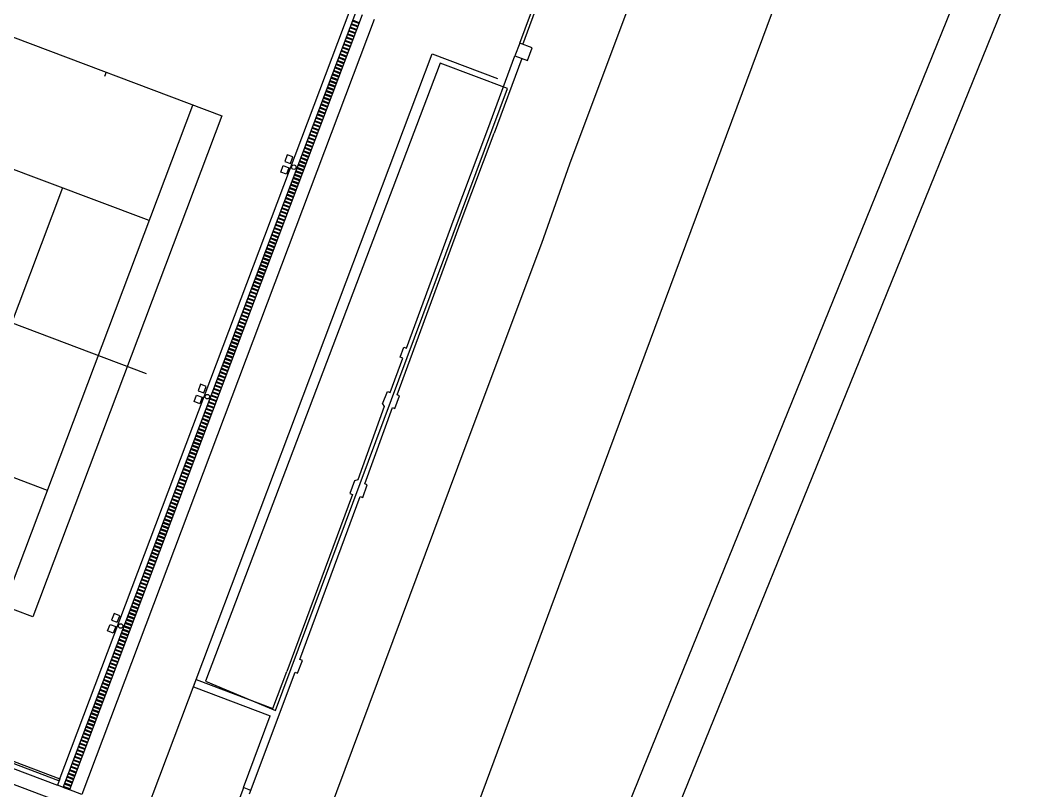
# Model space of a CAD drawing. Header units: millimetres. Extents: x 521005098 to 522149999836, y 174611071 to 175300000107.
# Drawn here: x 522056878836 to 522101854347, y 175038672789 to 175072877038 of the extents above; entities that cross this region are included whole.
import ezdxf

# ---------------------------------------------------------------- set-up
doc = ezdxf.new("R2010")
doc.units = ezdxf.units.MM
doc.header["$LTSCALE"] = 200
for name, color, linetype in [('0-35TEXT', 3, 'Continuous'), ('siteplan$0$0-35TEXT', 3, 'Continuous'), ('siteplan$0$siteplan$0$10', 1, 'Continuous'), ('siteplan$0$siteplan$0$14', 1, 'Continuous'), ('siteplan$0$siteplan$0$19', 1, 'Continuous'), ('siteplan$0$siteplan$0$21', 1, 'Continuous'), ('siteplan$0$siteplan$0$26', 1, 'Continuous'), ('siteplan$0$siteplan$0$27', 1, 'Continuous'), ('siteplan$0$siteplan$0$48', 1, 'Continuous'), ('siteplan$0$siteplan$0$57', 1, 'Continuous'), ('siteplan$0$siteplan$0$60', 1, 'Continuous'), ('siteplan$0$siteplan$0$62', 1, 'Continuous'), ('siteplan$0$siteplan$0$63', 1, 'Continuous'), ('siteplan$0$siteplan$0$8', 1, 'Continuous')]:
    doc.layers.add(name, color=color, linetype=linetype)
doc.layers.get('siteplan$0$0-35TEXT').off()

# ---------------------------------------------------------------- blocks, each defined once
blk = doc.blocks.new('siteplan$0$siteplan')
at = {"layer": 'siteplan$0$siteplan$0$10', "color": 8}
for p, q in [((21592.558, 74959.444), (21601.041, 74980.409)), ((21594.492, 74958.66), (21601.854, 74976.854)), ((21572.816, 74910.823), (21592.558, 74959.444)), ((21574.756, 74910.053), (21594.492, 74958.66))]:
    blk.add_line(p, q, dxfattribs=at)
at = {"layer": 'siteplan$0$siteplan$0$14', "color": 8}
for p, q in [((21581.26, 74966.507), (21585.085, 74976.711)), ((21580.028, 74962.979), (21581.26, 74966.507)), ((21576.664, 74954.034), (21580.028, 74962.979)), ((21568.686, 74932.639), (21576.664, 74954.034))]:
    blk.add_line(p, q, dxfattribs=at)
at = {"layer": 'siteplan$0$siteplan$0$19', "color": 8}
for p, q in [((21577.624, 74968.046), (21578.833, 74971.298)), ((21579.138, 74971.183), (21577.905, 74967.87)), ((21576.129, 74964.08), (21577.624, 74968.046)), ((21576.446, 74963.979), (21577.905, 74967.87)), ((21573.6, 74956.245), (21576.446, 74963.979)), ((21574.017, 74958.316), (21576.129, 74964.08)), ((21573.74, 74957.918), (21573.904, 74958.358)), ((21573.904, 74958.358), (21574.017, 74958.316)), ((21573.287, 74956.358), (21573.853, 74957.876)), ((21573.853, 74957.876), (21573.74, 74957.918)), ((21572.951, 74955.855), (21573.174, 74956.4)), ((21573.174, 74956.4), (21573.287, 74956.358)), ((21573.505, 74955.64), (21573.712, 74956.203)), ((21573.712, 74956.203), (21573.6, 74956.245)), ((21572.951, 74955.855), (21573.033, 74955.729)), ((21573.033, 74955.729), (21571.857, 74952.473)), ((21572.165, 74952.292), (21573.392, 74955.682)), ((21573.392, 74955.682), (21573.505, 74955.64)), ((21571.713, 74952.43), (21571.506, 74951.867)), ((21571.857, 74952.473), (21571.713, 74952.43)), ((21572.074, 74951.686), (21572.278, 74952.25)), ((21572.278, 74952.25), (21572.165, 74952.292)), ((21571.619, 74951.826), (21568.709, 74943.968)), ((21569.284, 74944.499), (21571.961, 74951.728)), ((21571.506, 74951.867), (21571.619, 74951.826)), ((21571.961, 74951.728), (21572.074, 74951.686)), ((21569.397, 74944.458), (21569.284, 74944.499)), ((21569.189, 74943.895), (21569.397, 74944.458)), ((21564.562, 74943.28), (21564.686, 74943.608)), ((21564.686, 74943.608), (21568.093, 74942.322)), ((21567.055, 74938.536), (21569.076, 74943.937)), ((21568.093, 74942.322), (21568.709, 74943.968)), ((21569.076, 74943.937), (21569.189, 74943.895)), ((21564.562, 74943.28), (21567.97, 74941.995)), ((21566.782, 74938.822), (21567.97, 74941.995)), ((21565.171, 74934.5), (21566.799, 74938.815)), ((21566.799, 74938.815), (21567.097, 74938.703))]:
    blk.add_line(p, q, dxfattribs=at)
at = {"layer": 'siteplan$0$siteplan$0$21', "color": 8}
for p, q in [((21568.726, 74966.903), (21568.616, 74966.613)), ((21568.616, 74966.613), (21568.868, 74966.518)), ((21568.977, 74966.809), (21568.726, 74966.903)), ((21568.868, 74966.518), (21568.977, 74966.809)), ((21568.436, 74966.135), (21568.545, 74966.426)), ((21568.687, 74966.041), (21568.436, 74966.135)), ((21568.545, 74966.426), (21568.797, 74966.331)), ((21568.797, 74966.331), (21568.687, 74966.041)), ((21564.884, 74956.719), (21564.774, 74956.428)), ((21565.135, 74956.624), (21564.884, 74956.719)), ((21564.594, 74955.951), (21564.704, 74956.241)), ((21564.704, 74956.241), (21564.955, 74956.146)), ((21564.774, 74956.428), (21565.026, 74956.334)), ((21565.026, 74956.334), (21565.135, 74956.624)), ((21564.846, 74955.856), (21564.594, 74955.951)), ((21564.955, 74956.146), (21564.846, 74955.856)), ((21561.042, 74946.534), (21560.933, 74946.244)), ((21561.294, 74946.44), (21561.042, 74946.534)), ((21561.184, 74946.149), (21561.294, 74946.44)), ((21560.752, 74945.766), (21560.862, 74946.057)), ((21560.862, 74946.057), (21561.113, 74945.962)), ((21560.933, 74946.244), (21561.184, 74946.149)), ((21561.113, 74945.962), (21561.004, 74945.672)), ((21561.004, 74945.672), (21560.752, 74945.766))]:
    blk.add_line(p, q, dxfattribs=at)
for centre in [(21569.019, 74966.354), (21565.178, 74956.169), (21561.336, 74945.985)]:
    blk.add_circle(centre, 0.1, dxfattribs=at)
at = {"layer": 'siteplan$0$siteplan$0$26', "color": 8}
for p, q in [((21572.045, 74973.122), (21559.067, 74938.718)), ((21572.587, 74972.917), (21559.61, 74938.513)), ((21555.555, 74972.502), (21565.819, 74968.63)), ((21560.687, 74970.566), (21560.616, 74970.378)), ((21556.147, 74946.873), (21564.537, 74969.114)), ((21565.819, 74968.63), (21557.429, 74946.39)), ((21562.601, 74963.982), (21554.901, 74966.886)), ((21558.749, 74965.434), (21554.232, 74953.457)), ((21562.478, 74957.188), (21554.399, 74960.235)), ((21558.083, 74952.005), (21550.383, 74954.91)), ((21557.429, 74946.39), (21547.165, 74950.262)), ((21559.61, 74938.513), (21558.524, 74938.923))]:
    blk.add_line(p, q, dxfattribs=at)
at = {"layer": 'siteplan$0$siteplan$0$27', "color": 8}
for points in [[(21532.387, 74943.2), (21554.438, 74938.487), (21558.159, 74936.957)], [(21532.011, 74941.44), (21553.903, 74936.761), (21557.474, 74935.293)]]:
    blk.add_open_spline(points, degree=2, dxfattribs=at)
at = {"layer": 'siteplan$0$siteplan$0$48', "color": 8}
blk.add_line((21524.488, 74951.058), (21558.914, 74938.072), dxfattribs=at)
at = {"layer": 'siteplan$0$siteplan$0$57', "color": 8}
for p, q in [((21575.508, 74970.971), (21565.093, 74943.542)), ((21578.502, 74969.841), (21575.508, 74970.971)), ((21568.202, 74942.232), (21578.502, 74969.841)), ((21565.093, 74943.542), (21568.202, 74942.232))]:
    blk.add_line(p, q, dxfattribs=at)
at = {"layer": 'siteplan$0$siteplan$0$60', "color": 8}
for p, q in [((21571.502, 74973.326), (21558.595, 74939.11)), ((21558.595, 74939.11), (21526.54, 74951.202))]:
    blk.add_line(p, q, dxfattribs=at)
at = {"layer": 'siteplan$0$siteplan$0$62', "color": 8}
for p, q in [((21526.669, 74951.26), (21558.63, 74939.203)), ((21526.282, 74951.085), (21558.524, 74938.923)), ((21558.63, 74939.203), (21558.524, 74938.923))]:
    blk.add_line(p, q, dxfattribs=at)
at = {"layer": 'siteplan$0$siteplan$0$63', "color": 8}
for p, q in [((21558.786, 74938.824), (21571.764, 74973.228)), ((21572.045, 74973.122), (21559.067, 74938.718)), ((21571.897, 74972.732), (21571.617, 74972.838)), ((21571.904, 74972.75), (21571.624, 74972.856)), ((21571.911, 74972.769), (21571.631, 74972.875)), ((21571.729, 74972.286), (21571.449, 74972.392)), ((21571.736, 74972.305), (21571.456, 74972.411)), ((21571.743, 74972.323), (21571.463, 74972.429)), ((21571.785, 74972.435), (21571.505, 74972.54)), ((21571.792, 74972.453), (21571.512, 74972.559)), ((21571.799, 74972.472), (21571.519, 74972.578)), ((21571.841, 74972.583), (21571.561, 74972.689)), ((21571.848, 74972.602), (21571.568, 74972.708)), ((21571.855, 74972.62), (21571.575, 74972.726)), ((21571.561, 74971.84), (21571.281, 74971.946)), ((21571.568, 74971.859), (21571.288, 74971.965)), ((21571.575, 74971.878), (21571.295, 74971.983)), ((21571.617, 74971.989), (21571.337, 74972.095)), ((21571.624, 74972.008), (21571.344, 74972.113)), ((21571.631, 74972.026), (21571.351, 74972.132)), ((21571.673, 74972.138), (21571.393, 74972.243)), ((21571.68, 74972.156), (21571.4, 74972.262)), ((21571.687, 74972.175), (21571.407, 74972.281)), ((21571.393, 74971.395), (21571.113, 74971.501)), ((21571.4, 74971.413), (21571.12, 74971.519)), ((21571.407, 74971.432), (21571.127, 74971.538)), ((21571.449, 74971.543), (21571.169, 74971.649)), ((21571.456, 74971.562), (21571.176, 74971.668)), ((21571.463, 74971.581), (21571.183, 74971.686)), ((21571.505, 74971.692), (21571.225, 74971.798)), ((21571.512, 74971.71), (21571.232, 74971.816)), ((21571.519, 74971.729), (21571.239, 74971.835)), ((21571.225, 74970.949), (21570.944, 74971.055)), ((21571.232, 74970.968), (21570.951, 74971.074)), ((21571.239, 74970.986), (21570.958, 74971.092)), ((21571.281, 74971.098), (21571, 74971.204)), ((21571.288, 74971.116), (21571.007, 74971.222)), ((21571.295, 74971.135), (21571.014, 74971.241)), ((21571.337, 74971.246), (21571.056, 74971.352)), ((21571.344, 74971.265), (21571.063, 74971.371)), ((21571.351, 74971.283), (21571.07, 74971.389)), ((21571.057, 74970.504), (21570.776, 74970.61)), ((21571.064, 74970.522), (21570.783, 74970.628)), ((21571.071, 74970.541), (21570.79, 74970.647)), ((21571.113, 74970.652), (21570.832, 74970.758)), ((21571.12, 74970.671), (21570.839, 74970.777)), ((21571.127, 74970.689), (21570.846, 74970.795)), ((21571.169, 74970.801), (21570.888, 74970.907)), ((21571.176, 74970.819), (21570.895, 74970.925)), ((21571.183, 74970.838), (21570.902, 74970.944)), ((21570.889, 74970.058), (21570.608, 74970.164)), ((21570.896, 74970.077), (21570.615, 74970.183)), ((21570.903, 74970.095), (21570.622, 74970.201)), ((21570.945, 74970.207), (21570.664, 74970.312)), ((21570.952, 74970.225), (21570.671, 74970.331)), ((21570.959, 74970.244), (21570.678, 74970.35)), ((21571.001, 74970.355), (21570.72, 74970.461)), ((21571.008, 74970.374), (21570.727, 74970.48)), ((21571.015, 74970.392), (21570.734, 74970.498)), ((21570.721, 74969.612), (21570.44, 74969.718)), ((21570.728, 74969.631), (21570.447, 74969.737)), ((21570.735, 74969.65), (21570.454, 74969.755)), ((21570.777, 74969.761), (21570.496, 74969.867)), ((21570.784, 74969.78), (21570.503, 74969.885)), ((21570.791, 74969.798), (21570.51, 74969.904)), ((21570.833, 74969.91), (21570.552, 74970.015)), ((21570.84, 74969.928), (21570.559, 74970.034)), ((21570.847, 74969.947), (21570.566, 74970.053)), ((21570.553, 74969.167), (21570.272, 74969.273)), ((21570.56, 74969.185), (21570.279, 74969.291)), ((21570.567, 74969.204), (21570.286, 74969.31)), ((21570.609, 74969.315), (21570.328, 74969.421)), ((21570.616, 74969.334), (21570.335, 74969.44)), ((21570.623, 74969.353), (21570.342, 74969.458)), ((21570.665, 74969.464), (21570.384, 74969.57)), ((21570.672, 74969.482), (21570.391, 74969.588)), ((21570.679, 74969.501), (21570.398, 74969.607)), ((21570.385, 74968.721), (21570.104, 74968.827)), ((21570.392, 74968.74), (21570.111, 74968.846)), ((21570.399, 74968.758), (21570.118, 74968.864)), ((21570.441, 74968.87), (21570.16, 74968.976)), ((21570.448, 74968.888), (21570.167, 74968.994)), ((21570.455, 74968.907), (21570.174, 74969.013)), ((21570.497, 74969.018), (21570.216, 74969.124)), ((21570.504, 74969.037), (21570.223, 74969.143)), ((21570.511, 74969.055), (21570.23, 74969.161)), ((21570.217, 74968.276), (21569.936, 74968.382)), ((21570.224, 74968.294), (21569.943, 74968.4)), ((21570.231, 74968.313), (21569.95, 74968.419)), ((21570.273, 74968.424), (21569.992, 74968.53)), ((21570.28, 74968.443), (21569.999, 74968.549)), ((21570.287, 74968.461), (21570.006, 74968.567)), ((21570.329, 74968.573), (21570.048, 74968.679)), ((21570.336, 74968.591), (21570.055, 74968.697)), ((21570.343, 74968.61), (21570.062, 74968.716)), ((21570.049, 74967.83), (21569.768, 74967.936)), ((21570.056, 74967.849), (21569.775, 74967.954)), ((21570.063, 74967.867), (21569.782, 74967.973)), ((21570.105, 74967.979), (21569.824, 74968.084)), ((21570.112, 74967.997), (21569.831, 74968.103)), ((21570.119, 74968.016), (21569.838, 74968.122)), ((21570.161, 74968.127), (21569.88, 74968.233)), ((21570.168, 74968.146), (21569.887, 74968.252)), ((21570.175, 74968.164), (21569.894, 74968.27)), ((21569.88, 74967.384), (21569.6, 74967.49)), ((21569.887, 74967.403), (21569.607, 74967.509)), ((21569.894, 74967.422), (21569.614, 74967.527)), ((21569.936, 74967.533), (21569.656, 74967.639)), ((21569.943, 74967.552), (21569.663, 74967.657)), ((21569.95, 74967.57), (21569.67, 74967.676)), ((21569.992, 74967.682), (21569.712, 74967.787)), ((21569.999, 74967.7), (21569.719, 74967.806)), ((21570.006, 74967.719), (21569.726, 74967.825)), ((21569.712, 74966.939), (21569.432, 74967.045)), ((21569.719, 74966.957), (21569.439, 74967.063)), ((21569.726, 74966.976), (21569.446, 74967.082)), ((21569.768, 74967.087), (21569.488, 74967.193)), ((21569.775, 74967.106), (21569.495, 74967.212)), ((21569.782, 74967.125), (21569.502, 74967.23)), ((21569.824, 74967.236), (21569.544, 74967.342)), ((21569.831, 74967.254), (21569.551, 74967.36)), ((21569.838, 74967.273), (21569.558, 74967.379)), ((21569.544, 74966.493), (21569.264, 74966.599)), ((21569.551, 74966.512), (21569.271, 74966.618)), ((21569.558, 74966.53), (21569.278, 74966.636)), ((21569.6, 74966.642), (21569.32, 74966.748)), ((21569.607, 74966.66), (21569.327, 74966.766)), ((21569.614, 74966.679), (21569.334, 74966.785)), ((21569.656, 74966.79), (21569.376, 74966.896)), ((21569.663, 74966.809), (21569.383, 74966.915)), ((21569.67, 74966.827), (21569.39, 74966.933)), ((21569.376, 74966.048), (21569.095, 74966.154)), ((21569.383, 74966.066), (21569.102, 74966.172)), ((21569.39, 74966.085), (21569.109, 74966.191)), ((21569.432, 74966.196), (21569.151, 74966.302)), ((21569.439, 74966.215), (21569.159, 74966.321)), ((21569.446, 74966.233), (21569.166, 74966.339)), ((21569.488, 74966.345), (21569.208, 74966.451)), ((21569.495, 74966.363), (21569.215, 74966.469)), ((21569.502, 74966.382), (21569.222, 74966.488)), ((21569.208, 74965.602), (21568.927, 74965.708)), ((21569.215, 74965.621), (21568.934, 74965.726)), ((21569.222, 74965.639), (21568.941, 74965.745)), ((21569.264, 74965.751), (21568.983, 74965.856)), ((21569.271, 74965.769), (21568.99, 74965.875)), ((21569.278, 74965.788), (21568.997, 74965.894)), ((21569.32, 74965.899), (21569.039, 74966.005)), ((21569.327, 74965.918), (21569.046, 74966.024)), ((21569.334, 74965.936), (21569.053, 74966.042)), ((21569.04, 74965.156), (21568.759, 74965.262)), ((21569.047, 74965.175), (21568.766, 74965.281)), ((21569.054, 74965.194), (21568.773, 74965.299)), ((21569.096, 74965.305), (21568.815, 74965.411)), ((21569.103, 74965.324), (21568.822, 74965.429)), ((21569.11, 74965.342), (21568.829, 74965.448)), ((21569.152, 74965.454), (21568.871, 74965.559)), ((21569.159, 74965.472), (21568.878, 74965.578)), ((21569.166, 74965.491), (21568.885, 74965.597)), ((21568.872, 74964.711), (21568.591, 74964.817)), ((21568.879, 74964.729), (21568.598, 74964.835)), ((21568.886, 74964.748), (21568.605, 74964.854)), ((21568.928, 74964.859), (21568.647, 74964.965)), ((21568.935, 74964.878), (21568.654, 74964.984)), ((21568.942, 74964.897), (21568.661, 74965.002)), ((21568.984, 74965.008), (21568.703, 74965.114)), ((21568.991, 74965.026), (21568.71, 74965.132)), ((21568.998, 74965.045), (21568.717, 74965.151)), ((21568.704, 74964.265), (21568.423, 74964.371)), ((21568.711, 74964.284), (21568.43, 74964.39)), ((21568.718, 74964.302), (21568.437, 74964.408)), ((21568.76, 74964.414), (21568.479, 74964.52)), ((21568.767, 74964.432), (21568.486, 74964.538)), ((21568.774, 74964.451), (21568.493, 74964.557)), ((21568.816, 74964.562), (21568.535, 74964.668)), ((21568.823, 74964.581), (21568.542, 74964.687)), ((21568.83, 74964.599), (21568.549, 74964.705)), ((21568.536, 74963.82), (21568.255, 74963.926)), ((21568.543, 74963.838), (21568.262, 74963.944)), ((21568.55, 74963.857), (21568.269, 74963.963)), ((21568.592, 74963.968), (21568.311, 74964.074)), ((21568.599, 74963.987), (21568.318, 74964.093)), ((21568.606, 74964.005), (21568.325, 74964.111)), ((21568.648, 74964.117), (21568.367, 74964.223)), ((21568.655, 74964.135), (21568.374, 74964.241)), ((21568.662, 74964.154), (21568.381, 74964.26)), ((21568.368, 74963.374), (21568.087, 74963.48)), ((21568.375, 74963.393), (21568.094, 74963.498)), ((21568.382, 74963.411), (21568.101, 74963.517)), ((21568.424, 74963.523), (21568.143, 74963.628)), ((21568.431, 74963.541), (21568.15, 74963.647)), ((21568.438, 74963.56), (21568.157, 74963.666)), ((21568.48, 74963.671), (21568.199, 74963.777)), ((21568.487, 74963.69), (21568.206, 74963.796)), ((21568.494, 74963.708), (21568.213, 74963.814)), ((21568.2, 74962.928), (21567.919, 74963.034)), ((21568.207, 74962.947), (21567.926, 74963.053)), ((21568.214, 74962.966), (21567.933, 74963.071)), ((21568.256, 74963.077), (21567.975, 74963.183)), ((21568.263, 74963.096), (21567.982, 74963.201)), ((21568.27, 74963.114), (21567.989, 74963.22)), ((21568.312, 74963.225), (21568.031, 74963.331)), ((21568.319, 74963.244), (21568.038, 74963.35)), ((21568.326, 74963.263), (21568.045, 74963.369)), ((21568.031, 74962.483), (21567.751, 74962.589)), ((21568.038, 74962.501), (21567.758, 74962.607)), ((21568.045, 74962.52), (21567.765, 74962.626)), ((21568.087, 74962.631), (21567.807, 74962.737)), ((21568.094, 74962.65), (21567.814, 74962.756)), ((21568.102, 74962.668), (21567.821, 74962.774)), ((21568.144, 74962.78), (21567.863, 74962.886)), ((21568.151, 74962.798), (21567.87, 74962.904)), ((21568.158, 74962.817), (21567.877, 74962.923)), ((21567.863, 74962.037), (21567.583, 74962.143)), ((21567.87, 74962.056), (21567.59, 74962.162)), ((21567.877, 74962.074), (21567.597, 74962.18)), ((21567.919, 74962.186), (21567.639, 74962.292)), ((21567.926, 74962.204), (21567.646, 74962.31)), ((21567.933, 74962.223), (21567.653, 74962.329)), ((21567.975, 74962.334), (21567.695, 74962.44)), ((21567.982, 74962.353), (21567.702, 74962.459)), ((21567.989, 74962.371), (21567.709, 74962.477)), ((21567.653, 74961.48), (21567.373, 74961.586)), ((21567.695, 74961.592), (21567.415, 74961.698)), ((21567.702, 74961.61), (21567.422, 74961.716)), ((21567.709, 74961.629), (21567.429, 74961.735)), ((21567.751, 74961.74), (21567.471, 74961.846)), ((21567.758, 74961.759), (21567.478, 74961.865)), ((21567.765, 74961.777), (21567.485, 74961.883)), ((21567.807, 74961.889), (21567.527, 74961.995)), ((21567.814, 74961.907), (21567.534, 74962.013)), ((21567.821, 74961.926), (21567.541, 74962.032)), ((21567.485, 74961.035), (21567.204, 74961.141)), ((21567.527, 74961.146), (21567.247, 74961.252)), ((21567.534, 74961.165), (21567.254, 74961.27)), ((21567.541, 74961.183), (21567.261, 74961.289)), ((21567.583, 74961.295), (21567.303, 74961.4)), ((21567.59, 74961.313), (21567.31, 74961.419)), ((21567.597, 74961.332), (21567.317, 74961.438)), ((21567.639, 74961.443), (21567.359, 74961.549)), ((21567.646, 74961.462), (21567.366, 74961.568)), ((21567.317, 74960.589), (21567.036, 74960.695)), ((21567.359, 74960.7), (21567.078, 74960.806)), ((21567.366, 74960.719), (21567.085, 74960.825)), ((21567.373, 74960.738), (21567.092, 74960.843)), ((21567.415, 74960.849), (21567.134, 74960.955)), ((21567.422, 74960.868), (21567.141, 74960.973)), ((21567.429, 74960.886), (21567.148, 74960.992)), ((21567.471, 74960.997), (21567.19, 74961.103)), ((21567.478, 74961.016), (21567.197, 74961.122)), ((21567.149, 74960.143), (21566.868, 74960.249)), ((21567.191, 74960.255), (21566.91, 74960.361)), ((21567.198, 74960.273), (21566.917, 74960.379)), ((21567.205, 74960.292), (21566.924, 74960.398)), ((21567.247, 74960.403), (21566.966, 74960.509)), ((21567.254, 74960.422), (21566.973, 74960.528)), ((21567.261, 74960.44), (21566.98, 74960.546)), ((21567.303, 74960.552), (21567.022, 74960.658)), ((21567.31, 74960.57), (21567.029, 74960.676)), ((21566.974, 74959.679), (21566.693, 74959.785)), ((21566.981, 74959.698), (21566.7, 74959.804)), ((21567.023, 74959.809), (21566.742, 74959.915)), ((21567.03, 74959.828), (21566.749, 74959.934)), ((21567.037, 74959.846), (21566.756, 74959.952)), ((21567.079, 74959.958), (21566.798, 74960.064)), ((21567.086, 74959.976), (21566.805, 74960.082)), ((21567.093, 74959.995), (21566.812, 74960.101)), ((21567.135, 74960.106), (21566.854, 74960.212)), ((21567.142, 74960.125), (21566.861, 74960.231)), ((21566.806, 74959.234), (21566.525, 74959.34)), ((21566.813, 74959.252), (21566.532, 74959.358)), ((21566.855, 74959.364), (21566.574, 74959.469)), ((21566.862, 74959.382), (21566.581, 74959.488)), ((21566.869, 74959.401), (21566.588, 74959.507)), ((21566.911, 74959.512), (21566.63, 74959.618)), ((21566.918, 74959.531), (21566.637, 74959.637)), ((21566.925, 74959.549), (21566.644, 74959.655)), ((21566.967, 74959.661), (21566.686, 74959.767)), ((21566.638, 74958.788), (21566.357, 74958.894)), ((21566.645, 74958.807), (21566.364, 74958.912)), ((21566.687, 74958.918), (21566.406, 74959.024)), ((21566.694, 74958.937), (21566.413, 74959.042)), ((21566.701, 74958.955), (21566.42, 74959.061)), ((21566.743, 74959.067), (21566.462, 74959.172)), ((21566.75, 74959.085), (21566.469, 74959.191)), ((21566.757, 74959.104), (21566.476, 74959.21)), ((21566.799, 74959.215), (21566.518, 74959.321)), ((21566.47, 74958.342), (21566.189, 74958.448)), ((21566.477, 74958.361), (21566.196, 74958.467)), ((21566.519, 74958.472), (21566.238, 74958.578)), ((21566.526, 74958.491), (21566.245, 74958.597)), ((21566.533, 74958.51), (21566.252, 74958.615)), ((21566.575, 74958.621), (21566.294, 74958.727)), ((21566.582, 74958.64), (21566.301, 74958.745)), ((21566.589, 74958.658), (21566.308, 74958.764)), ((21566.631, 74958.769), (21566.35, 74958.875)), ((21566.302, 74957.897), (21566.021, 74958.003)), ((21566.309, 74957.915), (21566.028, 74958.021)), ((21566.351, 74958.027), (21566.07, 74958.133)), ((21566.358, 74958.045), (21566.077, 74958.151)), ((21566.365, 74958.064), (21566.084, 74958.17)), ((21566.407, 74958.175), (21566.126, 74958.281)), ((21566.414, 74958.194), (21566.133, 74958.3)), ((21566.421, 74958.212), (21566.14, 74958.318)), ((21566.463, 74958.324), (21566.182, 74958.43)), ((21566.126, 74957.433), (21565.846, 74957.539)), ((21566.133, 74957.451), (21565.853, 74957.557)), ((21566.14, 74957.47), (21565.86, 74957.576)), ((21566.183, 74957.581), (21565.902, 74957.687)), ((21566.19, 74957.6), (21565.909, 74957.706)), ((21566.197, 74957.618), (21565.916, 74957.724)), ((21566.239, 74957.73), (21565.958, 74957.836)), ((21566.246, 74957.748), (21565.965, 74957.854)), ((21566.253, 74957.767), (21565.972, 74957.873)), ((21566.295, 74957.878), (21566.014, 74957.984)), ((21565.958, 74956.987), (21565.678, 74957.093)), ((21565.965, 74957.006), (21565.685, 74957.112)), ((21565.972, 74957.024), (21565.692, 74957.13)), ((21566.014, 74957.136), (21565.734, 74957.241)), ((21566.021, 74957.154), (21565.741, 74957.26)), ((21566.028, 74957.173), (21565.748, 74957.279)), ((21566.07, 74957.284), (21565.79, 74957.39)), ((21566.077, 74957.303), (21565.797, 74957.409)), ((21566.084, 74957.321), (21565.804, 74957.427)), ((21565.79, 74956.541), (21565.51, 74956.647)), ((21565.797, 74956.56), (21565.517, 74956.666)), ((21565.804, 74956.579), (21565.524, 74956.684)), ((21565.846, 74956.69), (21565.566, 74956.796)), ((21565.853, 74956.709), (21565.573, 74956.814)), ((21565.86, 74956.727), (21565.58, 74956.833)), ((21565.902, 74956.839), (21565.622, 74956.944)), ((21565.909, 74956.857), (21565.629, 74956.963)), ((21565.916, 74956.876), (21565.636, 74956.982)), ((21565.622, 74956.096), (21565.342, 74956.202)), ((21565.629, 74956.114), (21565.349, 74956.22)), ((21565.636, 74956.133), (21565.356, 74956.239)), ((21565.678, 74956.244), (21565.398, 74956.35)), ((21565.685, 74956.263), (21565.405, 74956.369)), ((21565.692, 74956.282), (21565.412, 74956.387)), ((21565.734, 74956.393), (21565.454, 74956.499)), ((21565.741, 74956.412), (21565.461, 74956.517)), ((21565.748, 74956.43), (21565.468, 74956.536)), ((21565.454, 74955.65), (21565.173, 74955.756)), ((21565.461, 74955.669), (21565.18, 74955.775)), ((21565.468, 74955.687), (21565.187, 74955.793)), ((21565.51, 74955.799), (21565.229, 74955.905)), ((21565.517, 74955.817), (21565.236, 74955.923)), ((21565.524, 74955.836), (21565.243, 74955.942)), ((21565.566, 74955.947), (21565.285, 74956.053)), ((21565.573, 74955.966), (21565.292, 74956.072)), ((21565.58, 74955.984), (21565.299, 74956.09)), ((21565.286, 74955.205), (21565.005, 74955.311)), ((21565.293, 74955.223), (21565.012, 74955.329)), ((21565.3, 74955.242), (21565.019, 74955.348)), ((21565.342, 74955.353), (21565.061, 74955.459)), ((21565.349, 74955.372), (21565.068, 74955.478)), ((21565.356, 74955.39), (21565.075, 74955.496)), ((21565.398, 74955.502), (21565.117, 74955.608)), ((21565.405, 74955.52), (21565.124, 74955.626)), ((21565.412, 74955.539), (21565.131, 74955.645)), ((21565.118, 74954.759), (21564.837, 74954.865)), ((21565.125, 74954.778), (21564.844, 74954.884)), ((21565.132, 74954.796), (21564.851, 74954.902)), ((21565.174, 74954.908), (21564.893, 74955.013)), ((21565.181, 74954.926), (21564.9, 74955.032)), ((21565.188, 74954.945), (21564.907, 74955.051)), ((21565.23, 74955.056), (21564.949, 74955.162)), ((21565.237, 74955.075), (21564.956, 74955.181)), ((21565.244, 74955.093), (21564.963, 74955.199)), ((21564.95, 74954.313), (21564.669, 74954.419)), ((21564.957, 74954.332), (21564.676, 74954.438)), ((21564.964, 74954.351), (21564.683, 74954.456)), ((21565.006, 74954.462), (21564.725, 74954.568)), ((21565.013, 74954.481), (21564.732, 74954.586)), ((21565.02, 74954.499), (21564.739, 74954.605)), ((21565.062, 74954.611), (21564.781, 74954.716)), ((21565.069, 74954.629), (21564.788, 74954.735)), ((21565.076, 74954.648), (21564.795, 74954.754)), ((21564.782, 74953.868), (21564.501, 74953.974)), ((21564.789, 74953.886), (21564.508, 74953.992)), ((21564.796, 74953.905), (21564.515, 74954.011)), ((21564.838, 74954.016), (21564.557, 74954.122)), ((21564.845, 74954.035), (21564.564, 74954.141)), ((21564.852, 74954.054), (21564.571, 74954.159)), ((21564.894, 74954.165), (21564.613, 74954.271)), ((21564.901, 74954.183), (21564.62, 74954.289)), ((21564.908, 74954.202), (21564.627, 74954.308)), ((21564.614, 74953.422), (21564.333, 74953.528)), ((21564.621, 74953.441), (21564.34, 74953.547)), ((21564.628, 74953.459), (21564.347, 74953.565)), ((21564.67, 74953.571), (21564.389, 74953.677)), ((21564.677, 74953.589), (21564.396, 74953.695)), ((21564.684, 74953.608), (21564.403, 74953.714)), ((21564.726, 74953.719), (21564.445, 74953.825)), ((21564.733, 74953.738), (21564.452, 74953.844)), ((21564.74, 74953.756), (21564.459, 74953.862)), ((21564.446, 74952.977), (21564.165, 74953.083)), ((21564.453, 74952.995), (21564.172, 74953.101)), ((21564.46, 74953.014), (21564.179, 74953.12)), ((21564.502, 74953.125), (21564.221, 74953.231)), ((21564.509, 74953.144), (21564.228, 74953.25)), ((21564.516, 74953.162), (21564.235, 74953.268)), ((21564.558, 74953.274), (21564.277, 74953.38)), ((21564.565, 74953.292), (21564.284, 74953.398)), ((21564.572, 74953.311), (21564.291, 74953.417)), ((21564.278, 74952.531), (21563.997, 74952.637)), ((21564.285, 74952.55), (21564.004, 74952.656)), ((21564.292, 74952.568), (21564.011, 74952.674)), ((21564.334, 74952.68), (21564.053, 74952.785)), ((21564.341, 74952.698), (21564.06, 74952.804)), ((21564.348, 74952.717), (21564.067, 74952.823)), ((21564.39, 74952.828), (21564.109, 74952.934)), ((21564.397, 74952.847), (21564.116, 74952.953)), ((21564.404, 74952.865), (21564.123, 74952.971)), ((21564.109, 74952.085), (21563.829, 74952.191)), ((21564.116, 74952.104), (21563.836, 74952.21)), ((21564.123, 74952.123), (21563.843, 74952.228)), ((21564.165, 74952.234), (21563.885, 74952.34)), ((21564.172, 74952.253), (21563.892, 74952.358)), ((21564.179, 74952.271), (21563.899, 74952.377)), ((21564.221, 74952.383), (21563.941, 74952.488)), ((21564.228, 74952.401), (21563.948, 74952.507)), ((21564.235, 74952.42), (21563.955, 74952.526)), ((21563.941, 74951.64), (21563.661, 74951.746)), ((21563.948, 74951.658), (21563.668, 74951.764)), ((21563.955, 74951.677), (21563.675, 74951.783)), ((21563.997, 74951.788), (21563.717, 74951.894)), ((21564.004, 74951.807), (21563.724, 74951.913)), ((21564.011, 74951.826), (21563.731, 74951.931)), ((21564.053, 74951.937), (21563.773, 74952.043)), ((21564.06, 74951.955), (21563.78, 74952.061)), ((21564.067, 74951.974), (21563.787, 74952.08)), ((21563.773, 74951.194), (21563.493, 74951.3)), ((21563.78, 74951.213), (21563.5, 74951.319)), ((21563.787, 74951.231), (21563.507, 74951.337)), ((21563.829, 74951.343), (21563.549, 74951.449)), ((21563.836, 74951.361), (21563.556, 74951.467)), ((21563.843, 74951.38), (21563.563, 74951.486)), ((21563.885, 74951.491), (21563.605, 74951.597)), ((21563.892, 74951.51), (21563.612, 74951.616)), ((21563.899, 74951.528), (21563.619, 74951.634)), ((21563.605, 74950.749), (21563.324, 74950.855)), ((21563.612, 74950.767), (21563.331, 74950.873)), ((21563.619, 74950.786), (21563.338, 74950.892)), ((21563.661, 74950.897), (21563.38, 74951.003)), ((21563.668, 74950.916), (21563.388, 74951.022)), ((21563.675, 74950.934), (21563.395, 74951.04)), ((21563.717, 74951.046), (21563.437, 74951.152)), ((21563.724, 74951.064), (21563.444, 74951.17)), ((21563.731, 74951.083), (21563.451, 74951.189)), ((21563.437, 74950.303), (21563.156, 74950.409)), ((21563.444, 74950.322), (21563.163, 74950.428)), ((21563.451, 74950.34), (21563.17, 74950.446)), ((21563.493, 74950.452), (21563.212, 74950.557)), ((21563.5, 74950.47), (21563.219, 74950.576)), ((21563.507, 74950.489), (21563.226, 74950.595)), ((21563.549, 74950.6), (21563.268, 74950.706)), ((21563.556, 74950.619), (21563.275, 74950.725)), ((21563.563, 74950.637), (21563.282, 74950.743)), ((21563.269, 74949.857), (21562.988, 74949.963)), ((21563.276, 74949.876), (21562.995, 74949.982)), ((21563.283, 74949.895), (21563.002, 74950)), ((21563.325, 74950.006), (21563.044, 74950.112)), ((21563.332, 74950.025), (21563.051, 74950.13)), ((21563.339, 74950.043), (21563.058, 74950.149)), ((21563.381, 74950.155), (21563.1, 74950.26)), ((21563.388, 74950.173), (21563.107, 74950.279)), ((21563.395, 74950.192), (21563.114, 74950.298)), ((21563.101, 74949.412), (21562.82, 74949.518)), ((21563.108, 74949.43), (21562.827, 74949.536)), ((21563.115, 74949.449), (21562.834, 74949.555)), ((21563.157, 74949.56), (21562.876, 74949.666)), ((21563.164, 74949.579), (21562.883, 74949.685)), ((21563.171, 74949.598), (21562.89, 74949.703)), ((21563.213, 74949.709), (21562.932, 74949.815)), ((21563.22, 74949.727), (21562.939, 74949.833)), ((21563.227, 74949.746), (21562.946, 74949.852)), ((21562.933, 74948.966), (21562.652, 74949.072)), ((21562.94, 74948.985), (21562.659, 74949.091)), ((21562.947, 74949.003), (21562.666, 74949.109)), ((21562.989, 74949.115), (21562.708, 74949.221)), ((21562.996, 74949.133), (21562.715, 74949.239)), ((21563.003, 74949.152), (21562.722, 74949.258)), ((21563.045, 74949.263), (21562.764, 74949.369)), ((21563.052, 74949.282), (21562.771, 74949.388)), ((21563.059, 74949.3), (21562.778, 74949.406)), ((21562.765, 74948.521), (21562.484, 74948.627)), ((21562.772, 74948.539), (21562.491, 74948.645)), ((21562.779, 74948.558), (21562.498, 74948.664)), ((21562.821, 74948.669), (21562.54, 74948.775)), ((21562.828, 74948.688), (21562.547, 74948.794)), ((21562.835, 74948.706), (21562.554, 74948.812)), ((21562.877, 74948.818), (21562.596, 74948.924)), ((21562.884, 74948.836), (21562.603, 74948.942)), ((21562.891, 74948.855), (21562.61, 74948.961)), ((21562.597, 74948.075), (21562.316, 74948.181)), ((21562.604, 74948.094), (21562.323, 74948.199)), ((21562.611, 74948.112), (21562.33, 74948.218)), ((21562.653, 74948.224), (21562.372, 74948.329)), ((21562.66, 74948.242), (21562.379, 74948.348)), ((21562.667, 74948.261), (21562.386, 74948.367)), ((21562.709, 74948.372), (21562.428, 74948.478)), ((21562.716, 74948.391), (21562.435, 74948.497)), ((21562.723, 74948.409), (21562.442, 74948.515)), ((21562.429, 74947.629), (21562.148, 74947.735)), ((21562.436, 74947.648), (21562.155, 74947.754)), ((21562.443, 74947.667), (21562.162, 74947.772)), ((21562.485, 74947.778), (21562.204, 74947.884)), ((21562.492, 74947.797), (21562.211, 74947.902)), ((21562.499, 74947.815), (21562.218, 74947.921)), ((21562.541, 74947.927), (21562.26, 74948.032)), ((21562.548, 74947.945), (21562.267, 74948.051)), ((21562.555, 74947.964), (21562.274, 74948.07)), ((21562.26, 74947.184), (21561.98, 74947.29)), ((21562.267, 74947.202), (21561.987, 74947.308)), ((21562.274, 74947.221), (21561.994, 74947.327)), ((21562.316, 74947.332), (21562.036, 74947.438)), ((21562.323, 74947.351), (21562.043, 74947.457)), ((21562.331, 74947.37), (21562.05, 74947.475)), ((21562.373, 74947.481), (21562.092, 74947.587)), ((21562.38, 74947.499), (21562.099, 74947.605)), ((21562.387, 74947.518), (21562.106, 74947.624)), ((21562.092, 74946.738), (21561.812, 74946.844)), ((21562.099, 74946.757), (21561.819, 74946.863)), ((21562.106, 74946.775), (21561.826, 74946.881)), ((21562.148, 74946.887), (21561.868, 74946.993)), ((21562.155, 74946.905), (21561.875, 74947.011)), ((21562.162, 74946.924), (21561.882, 74947.03)), ((21562.204, 74947.035), (21561.924, 74947.141)), ((21562.211, 74947.054), (21561.931, 74947.16)), ((21562.218, 74947.072), (21561.938, 74947.178)), ((21561.924, 74946.293), (21561.644, 74946.399)), ((21561.931, 74946.311), (21561.651, 74946.417)), ((21561.938, 74946.33), (21561.658, 74946.436)), ((21561.98, 74946.441), (21561.7, 74946.547)), ((21561.987, 74946.46), (21561.707, 74946.566)), ((21561.994, 74946.478), (21561.714, 74946.584)), ((21562.036, 74946.59), (21561.756, 74946.696)), ((21562.043, 74946.608), (21561.763, 74946.714)), ((21562.05, 74946.627), (21561.77, 74946.733)), ((21561.756, 74945.847), (21561.476, 74945.953)), ((21561.763, 74945.866), (21561.483, 74945.971)), ((21561.77, 74945.884), (21561.49, 74945.99)), ((21561.812, 74945.996), (21561.532, 74946.101)), ((21561.819, 74946.014), (21561.539, 74946.12)), ((21561.826, 74946.033), (21561.546, 74946.139)), ((21561.868, 74946.144), (21561.588, 74946.25)), ((21561.875, 74946.163), (21561.595, 74946.269)), ((21561.882, 74946.181), (21561.602, 74946.287)), ((21561.546, 74945.29), (21561.265, 74945.396)), ((21561.588, 74945.401), (21561.307, 74945.507)), ((21561.595, 74945.42), (21561.314, 74945.526)), ((21561.602, 74945.439), (21561.321, 74945.544)), ((21561.644, 74945.55), (21561.363, 74945.656)), ((21561.651, 74945.569), (21561.37, 74945.674)), ((21561.658, 74945.587), (21561.377, 74945.693)), ((21561.7, 74945.699), (21561.419, 74945.804)), ((21561.707, 74945.717), (21561.426, 74945.823)), ((21561.714, 74945.736), (21561.433, 74945.842)), ((21561.378, 74944.844), (21561.097, 74944.95)), ((21561.42, 74944.956), (21561.139, 74945.062)), ((21561.427, 74944.974), (21561.146, 74945.08)), ((21561.434, 74944.993), (21561.153, 74945.099)), ((21561.476, 74945.104), (21561.195, 74945.21)), ((21561.483, 74945.123), (21561.202, 74945.229)), ((21561.49, 74945.142), (21561.209, 74945.247)), ((21561.532, 74945.253), (21561.251, 74945.359)), ((21561.539, 74945.271), (21561.258, 74945.377)), ((21561.21, 74944.399), (21560.929, 74944.505)), ((21561.252, 74944.51), (21560.971, 74944.616)), ((21561.259, 74944.529), (21560.978, 74944.635)), ((21561.266, 74944.547), (21560.985, 74944.653)), ((21561.308, 74944.659), (21561.027, 74944.765)), ((21561.315, 74944.677), (21561.034, 74944.783)), ((21561.322, 74944.696), (21561.041, 74944.802)), ((21561.364, 74944.807), (21561.083, 74944.913)), ((21561.371, 74944.826), (21561.09, 74944.932)), ((21561.042, 74943.953), (21560.761, 74944.059)), ((21561.084, 74944.065), (21560.803, 74944.171)), ((21561.091, 74944.083), (21560.81, 74944.189)), ((21561.098, 74944.102), (21560.817, 74944.208)), ((21561.14, 74944.213), (21560.859, 74944.319)), ((21561.147, 74944.232), (21560.866, 74944.338)), ((21561.154, 74944.25), (21560.873, 74944.356)), ((21561.196, 74944.362), (21560.915, 74944.468)), ((21561.203, 74944.38), (21560.922, 74944.486)), ((21560.867, 74943.489), (21560.586, 74943.595)), ((21560.874, 74943.508), (21560.593, 74943.614)), ((21560.916, 74943.619), (21560.635, 74943.725)), ((21560.923, 74943.638), (21560.642, 74943.743)), ((21560.93, 74943.656), (21560.649, 74943.762)), ((21560.972, 74943.768), (21560.691, 74943.873)), ((21560.979, 74943.786), (21560.698, 74943.892)), ((21560.986, 74943.805), (21560.705, 74943.911)), ((21561.028, 74943.916), (21560.747, 74944.022)), ((21561.035, 74943.935), (21560.754, 74944.041)), ((21560.699, 74943.043), (21560.418, 74943.149)), ((21560.706, 74943.062), (21560.425, 74943.168)), ((21560.748, 74943.173), (21560.467, 74943.279)), ((21560.755, 74943.192), (21560.474, 74943.298)), ((21560.762, 74943.211), (21560.481, 74943.316)), ((21560.804, 74943.322), (21560.523, 74943.428)), ((21560.811, 74943.341), (21560.53, 74943.446)), ((21560.818, 74943.359), (21560.537, 74943.465)), ((21560.86, 74943.47), (21560.579, 74943.576)), ((21560.531, 74942.598), (21560.25, 74942.704)), ((21560.538, 74942.616), (21560.257, 74942.722)), ((21560.58, 74942.728), (21560.299, 74942.834)), ((21560.587, 74942.746), (21560.306, 74942.852)), ((21560.594, 74942.765), (21560.313, 74942.871)), ((21560.636, 74942.876), (21560.355, 74942.982)), ((21560.643, 74942.895), (21560.362, 74943.001)), ((21560.65, 74942.913), (21560.369, 74943.019)), ((21560.692, 74943.025), (21560.411, 74943.131)), ((21560.362, 74942.152), (21560.082, 74942.258)), ((21560.369, 74942.171), (21560.089, 74942.277)), ((21560.412, 74942.282), (21560.131, 74942.388)), ((21560.419, 74942.301), (21560.138, 74942.407)), ((21560.426, 74942.319), (21560.145, 74942.425)), ((21560.468, 74942.431), (21560.187, 74942.537)), ((21560.475, 74942.449), (21560.194, 74942.555)), ((21560.482, 74942.468), (21560.201, 74942.574)), ((21560.524, 74942.579), (21560.243, 74942.685)), ((21560.194, 74941.707), (21559.914, 74941.813)), ((21560.201, 74941.725), (21559.921, 74941.831)), ((21560.243, 74941.837), (21559.963, 74941.943)), ((21560.25, 74941.855), (21559.97, 74941.961)), ((21560.257, 74941.874), (21559.977, 74941.98)), ((21560.299, 74941.985), (21560.019, 74942.091)), ((21560.306, 74942.004), (21560.026, 74942.11)), ((21560.313, 74942.022), (21560.033, 74942.128)), ((21560.355, 74942.134), (21560.075, 74942.24)), ((21560.019, 74941.242), (21559.739, 74941.348)), ((21560.026, 74941.261), (21559.746, 74941.367)), ((21560.033, 74941.28), (21559.753, 74941.386)), ((21560.075, 74941.391), (21559.795, 74941.497)), ((21560.082, 74941.41), (21559.802, 74941.515)), ((21560.089, 74941.428), (21559.809, 74941.534)), ((21560.131, 74941.54), (21559.851, 74941.645)), ((21560.138, 74941.558), (21559.858, 74941.664)), ((21560.145, 74941.577), (21559.865, 74941.683)), ((21560.187, 74941.688), (21559.907, 74941.794)), ((21559.851, 74940.797), (21559.571, 74940.903)), ((21559.858, 74940.815), (21559.578, 74940.921)), ((21559.865, 74940.834), (21559.585, 74940.94)), ((21559.907, 74940.945), (21559.627, 74941.051)), ((21559.914, 74940.964), (21559.634, 74941.07)), ((21559.921, 74940.983), (21559.641, 74941.088)), ((21559.963, 74941.094), (21559.683, 74941.2)), ((21559.97, 74941.113), (21559.69, 74941.218)), ((21559.977, 74941.131), (21559.697, 74941.237)), ((21559.683, 74940.351), (21559.402, 74940.457)), ((21559.69, 74940.37), (21559.409, 74940.476)), ((21559.697, 74940.388), (21559.416, 74940.494)), ((21559.739, 74940.5), (21559.458, 74940.606)), ((21559.746, 74940.518), (21559.465, 74940.624)), ((21559.753, 74940.537), (21559.472, 74940.643)), ((21559.795, 74940.648), (21559.514, 74940.754)), ((21559.802, 74940.667), (21559.521, 74940.773)), ((21559.809, 74940.685), (21559.528, 74940.791)), ((21559.515, 74939.906), (21559.234, 74940.012)), ((21559.522, 74939.924), (21559.241, 74940.03)), ((21559.529, 74939.943), (21559.248, 74940.049)), ((21559.571, 74940.054), (21559.29, 74940.16)), ((21559.578, 74940.073), (21559.297, 74940.179)), ((21559.585, 74940.091), (21559.304, 74940.197)), ((21559.627, 74940.203), (21559.346, 74940.309)), ((21559.634, 74940.221), (21559.353, 74940.327)), ((21559.641, 74940.24), (21559.36, 74940.346)), ((21559.347, 74939.46), (21559.066, 74939.566)), ((21559.354, 74939.479), (21559.073, 74939.585)), ((21559.361, 74939.497), (21559.08, 74939.603)), ((21559.403, 74939.609), (21559.122, 74939.714)), ((21559.41, 74939.627), (21559.129, 74939.733)), ((21559.417, 74939.646), (21559.136, 74939.752)), ((21559.459, 74939.757), (21559.178, 74939.863)), ((21559.466, 74939.776), (21559.185, 74939.882)), ((21559.473, 74939.794), (21559.192, 74939.9)), ((21559.179, 74939.014), (21558.898, 74939.12)), ((21559.186, 74939.033), (21558.905, 74939.139)), ((21559.193, 74939.052), (21558.912, 74939.157)), ((21559.235, 74939.163), (21558.954, 74939.269)), ((21559.242, 74939.182), (21558.961, 74939.287)), ((21559.249, 74939.2), (21558.968, 74939.306)), ((21559.291, 74939.312), (21559.01, 74939.417)), ((21559.298, 74939.33), (21559.017, 74939.436)), ((21559.305, 74939.349), (21559.024, 74939.455)), ((21559.067, 74938.718), (21558.786, 74938.824)), ((21559.074, 74938.736), (21558.793, 74938.842)), ((21559.081, 74938.755), (21558.8, 74938.86)), ((21559.123, 74938.866), (21558.842, 74938.972)), ((21559.13, 74938.885), (21558.849, 74938.99)), ((21559.137, 74938.903), (21558.856, 74939.009))]:
    blk.add_line(p, q, dxfattribs=at)
at = {"layer": 'siteplan$0$siteplan$0$8', "color": 8}
for p, q in [((21582.335, 74951.928), (21598.838, 74996.348)), ((21579.042, 74971.861), (21580.914, 74976.904)), ((21579.182, 74971.808), (21581.054, 74976.852)), ((21579.042, 74971.861), (21578.83, 74971.299)), ((21579.603, 74971.649), (21579.042, 74971.861)), ((21579.391, 74971.088), (21579.603, 74971.649)), ((21561.739, 74935.795), (21575.165, 74971.388)), ((21575.165, 74971.388), (21578.052, 74970.299)), ((21578.83, 74971.299), (21579.391, 74971.088)), ((21566.274, 74908.656), (21582.335, 74951.928))]:
    blk.add_line(p, q, dxfattribs=at)
blk = doc.blocks.new('siteplan')
at = {"layer": 'siteplan$0$0-35TEXT', "xscale": 1000, "yscale": 1000, "zscale": 1000}
blk.add_blockref('siteplan$0$siteplan', (500000000, 100000000), dxfattribs=at)

msp = doc.modelspace()

# ---------------------------------------------------------------- block references
at = {"layer": '0-35TEXT', "xscale": 1000, "yscale": 1000, "zscale": 1000}
msp.add_blockref('siteplan', (500000094.73971, 99999891.38169), dxfattribs=at)

doc.saveas('drawing.dxf')
